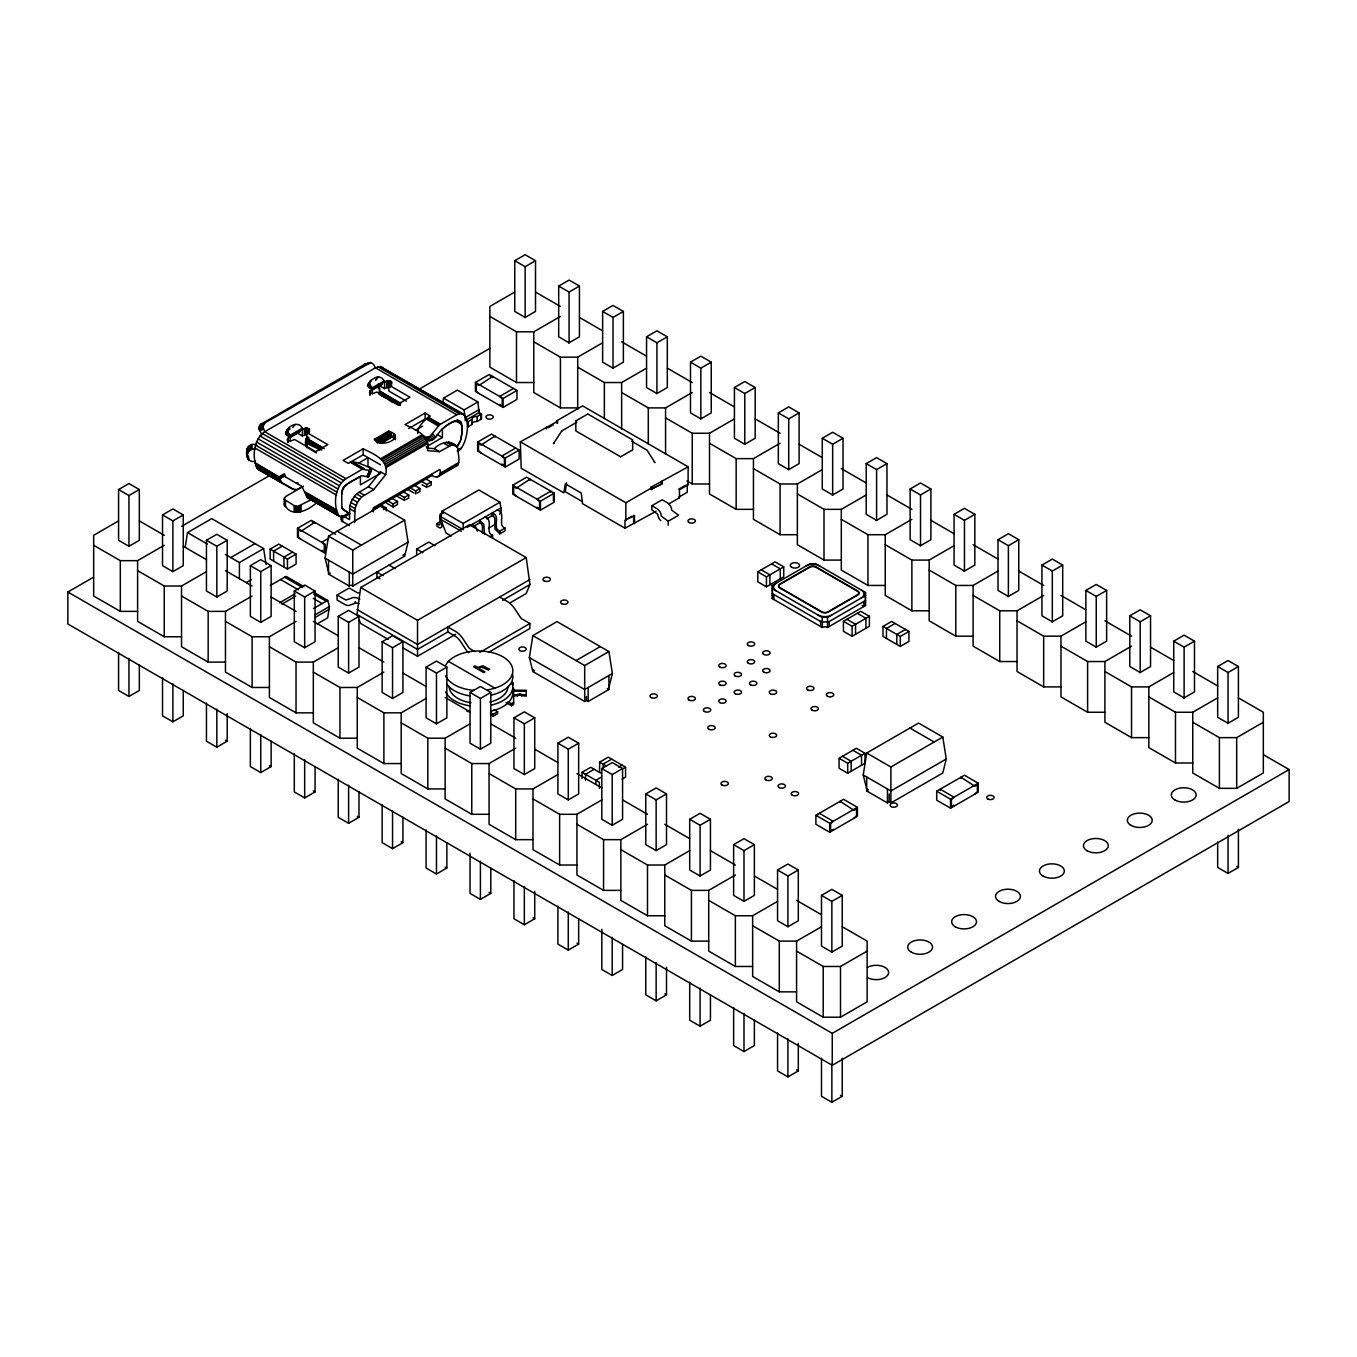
<?xml version="1.0" encoding="UTF-8"?>
<svg xmlns="http://www.w3.org/2000/svg" width="1357" height="1357" viewBox="0 0 1357 1357"><rect width="100%" height="100%" fill="white"/><g stroke="black" fill="none" stroke-linecap="round" stroke-linejoin="round"><path stroke-width="1.5" d="M319.743 450.1C316.537 446.487 300.575 444.248 307.615 436.937L305.732 440.177L307.242 441.703L307.123 446.809C304.205 444.655 305.393 439.414 307.581 437.09M261.85 435.037L258.848 428.201L260.765 424.283L364.541 364.371L370.631 362.556L373.548 364.27L375.448 367.815L456.732 414.75C473.372 407.168 468.097 446.623 457.852 451.135M362.353 469.234L350.242 462.245C354.923 459.26 386.067 474.187 362.353 469.234L346.035 478.665L264.751 431.73L262.919 426.793L264.836 422.892L370.631 362.556M316.249 452.967L305.987 446.504L305.868 444.078L306.818 447.742L306.343 442.229L307.869 437.09L305.868 441.551M303.391 486.213L296.776 489.555L292.501 489.182L258.017 469.268C251.316 458.564 253.437 439.329 264.751 431.73L375.448 367.815L380.197 366.543L463.466 414.089M306.343 439.397L307.242 437.853L305.732 440.177M282.069 483.143L279.389 478.139L280.356 476.019L282.918 475.442L301.933 486.417L307.157 497.34L339.318 516.203C332.601 505.483 334.721 486.264 346.035 478.665M341.811 494.185C342.1 484.195 353.397 480.734 360.402 476.46L360.402 484.856L380.469 473.271L380.469 471.761L385.642 474.763L373.667 489.673L361.742 496.933L357.468 502.243L355.008 508.587L354.686 522.598M344.305 516.61L349.495 519.595L349.818 505.584L352.294 499.24L356.552 493.931L368.476 486.671L380.469 471.761M385.965 398.229L379.197 394.039L379.689 385.252M460.82 439.532C465.349 416.921 458.412 415.513 441.517 429.524C437.548 433.731 433.748 443.383 426.251 440.058M373.277 511.86L373.277 507.874L439.872 469.42C442.314 475.968 435.682 479.801 431.221 474.424M454.612 466.248C462.228 465.96 457.428 453.849 458.14 449.048C453.628 438.735 440.652 441.839 434.308 448.675L426.505 447.98M185.315 546.583L187.52 532.606L211.743 518.628L263.614 548.584L266.142 564.563M255.235 461.176C243.039 464.654 243.921 439.855 256.744 445.045M247.805 458.615C245.685 453.374 249.62 448.014 255.235 449.201M328.547 572.111L325.069 558.117L328.547 536.151L380.418 506.195L404.623 520.172L408.101 542.138L404.623 556.133L352.752 586.071L351.022 585.088L349.292 586.088L328.53 574.096L328.53 560.119M608.92 675.532L608.92 689.509L588.158 701.484L586.428 700.483L584.697 701.484L532.826 671.528L529.366 657.551L532.826 635.585L557.032 621.608L608.903 651.564L612.38 673.53L608.903 687.507M866.699 790.961L868.429 789.961L866.699 788.96L863.239 774.983L866.699 753.016L918.587 723.06L942.793 737.038L946.253 759.004L942.793 772.981L890.904 802.937L889.191 801.936L887.444 802.937L866.699 790.961L866.699 776.984M448.353 631.65L417.515 649.443L356.993 614.5L360.691 587.53L469.403 524.769L526.228 557.574L529.942 584.528L526.228 593.518L509.927 602.932M442.687 402.842L443.586 398.11L457.411 390.121L477.885 401.943L479.072 412.613L465.672 420.348L465.672 417.362M313.416 592.127L327.699 600.371L329.378 606.562L327.699 617.842L317.25 623.864M305.257 491.98L336.536 510.045L305.63 493.592L336.858 512.692L306.275 495.916L337.808 514.795L307.157 497.34L308.361 498.324L342.337 517.95L349.699 513.726L341.862 508.264L341.71 492.133L342.982 487.875L346.035 484.653L361.607 475.696L368.51 476.867L371.547 469.963M302.798 486.654L285.513 496.628L284.241 499.359L294.147 505.618L297.607 506.449L311.448 499.63M284.241 503.888C290.669 518.798 308.26 510.656 316.639 502.633M341.319 518.866L341.811 521.02L349.495 525.6M451.219 536.083L446.165 533.165L440.737 519.392L442.026 511.216L478.817 489.979L499.953 502.192L501.259 510.419L499.698 514.286M305.987 440.33L306.343 442.229L308.853 438.345L305.698 440.821M460.905 439.532L456.97 447.318M368.086 473.847L370.325 468.877M367.085 476.765L370.054 470.15M368.001 476.918L371.156 469.488M368.51 476.867L371.496 470.234M460.481 440.991L456.953 447.182M378.535 376.754L375.753 379.926L378.535 376.754L381.962 378.094L384.353 380.842L381.232 384.879L370.851 390.867M290.262 440.957L290.262 436.971C277.049 433.07 298.014 417.125 302.204 428.286L299.083 432.306L290.432 437.31M287.294 435.258L288.6 433.409L287.48 430.186L289.058 427.692L285.513 433.188L287.565 431.272L285.835 433.952L287.938 432.374L286.48 434.681L288.6 433.409L290.093 435.275L289.295 436.411M371.445 388.984L372.242 387.848L370.749 385.982L368.629 387.254L370.088 384.947L367.984 386.524L369.715 383.844L367.662 385.761L370.41 380.893L367.662 385.761L369.443 387.831L370.749 385.982C367.001 381.385 373.803 378.06 377.399 376.873M299.897 431.543L288.108 438.209L287.311 439.922L290.262 441.229L294.588 439.464L316.13 452M382.063 384.116L370.257 390.782L369.46 392.495L372.412 393.801L376.737 392.037L397.838 404.216L409.95 397.228L388.848 385.049C396.295 382.691 387.135 378.298 384.523 382.538L383.556 381.979M455.681 445.537L451.423 445.164L439.481 451.677L427.506 450.592C431.424 435.936 415.31 429.643 405.014 424.639L425.08 413.054L430.271 416.056C424.639 419.754 417.04 426.912 417.685 433.545M427.743 440.635L424.758 437.446L429.898 436.513L439.719 424.656L456.732 414.75M292.773 427.574L295.249 424.3M561.781 430.898L553.469 443.603L554.148 442.993M308.684 437.548L307.004 438.752L307.581 440.55L321.999 448.862M561.527 431.085L576.81 422.18M255.557 465.773L279.457 478.953L284.682 475.391L279.389 478.139L255.557 465.773L279.983 480.734L256.507 467.86L280.865 482.159L258.017 469.268M776.374 583.103L775.627 583.595A9.787 5.649 0 0 0 775.627 590.482L776.374 590.957M861.339 597.945L862.085 597.47A9.787 5.649 0 0 0 862.085 590.583L861.339 590.091M279.457 477.647L284.783 474.187L279.593 477.172L255.235 463.11L279.389 478.139L284.631 474.899L279.457 477.647L255.235 463.11M118.585 489.555L128.949 483.567L139.33 489.555L139.33 540.29L128.949 546.277L118.585 540.29L118.585 489.555L128.949 495.542L139.33 489.555M514.761 260.714L525.142 266.701L525.142 317.419L514.761 311.431L514.761 260.714L525.142 254.709L535.506 260.714L535.506 311.431L524.769 317.64M525.142 266.701L535.506 260.714M118.534 520.935L93.667 535.303L93.667 596.011L120.315 611.379L137.6 611.379M514.71 292.094L489.86 306.445L489.86 367.153L516.491 382.538L533.793 382.538M286.751 430.949L290.211 428.948M290.093 435.275L302.204 428.286M372.242 387.848L384.353 380.842M291.568 435.512L295.012 433.528M373.718 388.085L381.232 384.879M301.39 429.423L302.374 429.982C304.969 425.725 314.129 430.118 306.699 432.476L327.8 444.655L315.689 451.644M162.518 514.931L172.882 508.926L183.263 514.931L183.263 565.648L172.882 571.636L162.518 565.648L162.518 514.931L172.882 520.918L183.263 514.931M558.694 286.073L569.075 292.06L569.075 342.795L558.694 336.79L558.694 286.073L569.075 280.085L579.439 286.073L579.439 336.79L568.702 342.999M297.149 432.951L302.374 435.97L307.479 434.257M378.908 385.083L377.568 384.523L384.523 388.543L390.375 387.016M569.075 292.06L579.439 286.073M1263.486 754.746L1289.15 769.555L1289.15 801.512L832.265 1065.296L67.85 623.966L67.85 592.008L93.531 577.183M181.617 526.329L269.687 475.493M418.312 389.68L489.877 348.359M280.356 476.019L283.817 474.034M489.86 316.435L516.491 331.803L533.793 331.803L560.424 316.435M93.667 545.277L120.315 560.662L137.6 560.662L164.248 545.277M279.457 478.953L284.851 475.832L285.733 476.799M374.413 439.312L388.594 431.119C407.694 437.158 380.181 449.421 374.413 439.312L376.856 441.89L391.037 433.714L392.054 437.124L394.751 438.854L394.751 434.851M375.295 439.973L389.493 431.78L391.037 433.714M475.425 382.47L489.266 374.481L516.932 390.46L516.932 399.433L503.108 407.422L475.425 391.461L475.425 382.47L503.108 398.449L516.932 390.46M376.143 440.855L390.324 432.662M363.167 448.794L343.1 460.379L348.291 463.382L363.167 454.799L363.167 448.794C373.463 453.815 389.561 460.108 385.642 474.763M623.372 311.431L613.008 317.419L613.008 368.154L602.627 362.166L602.627 311.431L613.008 305.444L623.372 311.431L623.372 362.166L612.635 368.358M206.451 540.29L216.815 534.302L227.196 540.29L227.196 591.007L216.815 597.012L206.451 591.007L206.451 540.29L216.815 546.277L227.196 540.29M377.399 443.044L391.579 434.851M379.519 443.179L391.936 436.021M381.419 443.264L392.054 437.124M408.661 428.524L425.08 419.042L425.08 413.054M358.893 462.958L368.001 457.682L368.001 466.079L380.469 473.271M415.344 430.373L422.638 426.149M443.586 398.11L464.043 409.933L477.885 401.943M380.469 458.785L422.315 434.63M381.809 459.769L423.655 435.597M383.047 461.092L424.911 436.92M384.133 462.669L425.979 438.498M513.472 388.458L499.647 396.448L502.243 398.941L502.243 405.93L499.647 404.437L499.647 405.438M465.247 420.602L465.247 417.6L479.072 409.61M384.947 464.382L426.81 440.211M385.473 466.13L427.336 441.958M385.642 467.775L427.506 443.603M137.6 570.635L164.248 586.02L181.533 586.02L206.4 571.67M230.775 557.574L254.98 543.597M533.793 341.794L560.424 357.162L577.709 357.162L602.576 342.812M481.481 414.004L477.155 416.497A4.58 2.646 0 0 0 471.982 419.5L467.656 421.993L467.656 426.98L471.982 424.487A4.58 2.646 0 0 1 477.155 421.501L481.481 418.991L481.481 414.004L479.072 412.613M426.352 446.775L442.382 437.514L442.382 429.134C455.511 416.752 465.672 418.974 460.973 438.158M297.505 528.314L325.171 544.276L325.171 553.266L297.505 537.287L297.505 528.314L311.347 520.325L335.552 534.302M225.364 554.453L239.409 562.561L263.614 548.584M270.145 549.093L278.796 544.106L296.08 554.097L296.08 564.071L287.447 569.075L270.145 559.084L270.145 549.093L287.447 559.084L296.08 554.097M282.256 546.108L273.605 551.095L273.605 561.086M250.367 565.648L260.748 559.661L271.129 565.648L271.129 616.383L260.748 622.371L250.367 616.383L250.367 565.648L260.748 571.636L271.129 565.648M667.305 336.79L656.924 342.795L656.924 393.513L646.56 387.525L646.56 336.79L656.924 330.803L667.305 336.79L667.305 387.525L656.567 393.734M341.302 517.339L348.63 513.116M457.818 450.083L461.482 447.963M341.71 517.577L349.122 513.387M457.207 450.999L460.871 448.879M341.981 517.746L349.563 513.641M477.63 442.077L491.455 434.087L519.137 450.066L519.137 459.039L505.296 467.029L477.63 451.05L477.63 442.077L505.296 458.055L519.137 450.066M292.62 552.095L283.986 557.082L283.986 567.073M246.329 582.543L251.52 579.541M372.005 510.198L432.34 475.357M439.872 473.423L458.462 462.686M328.631 538.288L321.728 542.291L324.306 544.785L324.306 551.773L321.728 550.28L321.728 551.281M439.414 475.035L458.293 464.128M437.276 477.104L457.767 465.281M383.369 509.638L386.253 507.976L386.253 510.961M387.983 500.97L393.174 503.973L397.499 501.479L397.499 504.465L393.174 506.975L386.745 503.26M399.229 494.491L404.42 497.476L408.745 494.983L408.745 497.985L405.862 499.647M410.476 487.994L415.666 490.997L419.975 488.503L419.975 491.488L417.091 493.151M421.705 481.498L426.895 484.5L431.221 482.006L431.221 485.009L428.337 486.671M181.533 596.011L208.164 611.379L225.466 611.379L252.097 596.011M270.264 585.512L286.106 576.352L303.951 586.665M577.709 367.153L604.357 382.538L621.642 382.538L646.509 368.188M656.076 511.267L624.983 528.212L582.475 503.651L581.271 493.1L565.309 483.77L563.85 492.862L521.207 468.301L520.342 441.839L557.523 421.365L557.523 423.367M556.658 422.858L556.658 420.874L582.611 405.896L688.118 466.808L688.118 484.771L679.467 489.775L679.467 497.765L668.679 503.99M548.024 427.862L553.198 424.86M515.677 448.064L501.836 456.054L504.431 458.547L504.431 465.536L501.836 464.043L501.836 465.044M575.911 420.857L587.683 414.072M328.547 536.151L352.752 550.128L404.623 520.172M690.492 362.166L700.857 368.154L700.857 418.889L690.492 412.884L690.492 362.166L700.857 356.162L711.238 362.166L711.238 412.884L700.5 419.092M294.299 591.007L304.68 585.02L315.061 591.007L315.061 641.742L304.68 647.73L294.299 641.742L294.299 591.007L304.68 597.012L315.061 591.007M328.53 574.096L330.26 573.095M279.559 602.796L295.063 593.857M281.9 604.153L295.673 596.198M118.585 652.378L118.585 690.476L128.949 696.463L139.33 690.476L139.33 665.083M700.857 368.154L711.238 362.166M441.856 522.513L441.856 525.973A4.325 2.493 60 0 1 441.67 527.076L440.024 527.992L436.937 526.312L436.937 523.581L439.549 522.072M408.101 542.138L352.752 574.096L325.069 558.117M512.776 485.195L526.601 477.206L554.284 493.185L554.284 502.158L540.442 510.147L512.776 494.169L512.776 485.195L540.442 501.157L554.284 493.185M404.64 554.131L402.91 555.132L404.623 556.133M313.586 608.53L327.699 600.371M359.011 603.746A11.772 6.802 60 0 0 354.686 603.356L349.444 605.273A10.11 5.835 60 0 1 344.915 604.527L337.096 600.015L337.096 595.028L349.207 588.039L357.196 592.636A4.003 2.307 60 0 0 358.689 592.89L358.859 592.822M416.65 554.08L416.65 549.093L428.761 542.105L434.969 545.684M442.026 511.216L463.178 523.429L499.953 502.192M621.642 392.512L648.29 407.897L665.575 407.897L692.223 392.512M225.466 621.37L252.097 636.755L269.398 636.755L296.03 621.37M314.705 615.026L329.378 606.562M467.147 527.364L501.259 507.688M314.705 617.639L329.378 609.174M474.272 525.99L479.615 522.903L481.023 523.717A1.798 1.035 60 0 1 481.565 524.175L482.244 525.329A2.443 1.408 60 0 1 482.43 526.346L482.43 533.267M486.688 518.832L493.965 514.625M488.537 528.178L495.814 523.972M338.232 616.383L348.613 610.379L358.994 616.383L358.994 667.101L348.613 673.089L338.232 667.101L338.232 616.383L348.613 622.371L358.994 616.383M755.17 387.525L744.789 393.513L744.789 444.248L734.425 438.26L734.425 387.525L744.789 381.538L755.17 387.525L755.17 438.26L744.433 444.451M632.599 449.93L620.624 456.749M489.962 536.778L492.591 535.269L492.591 538M499.8 531.113L505.058 528.077L505.058 530.808L499.8 533.844L495.068 529.145A4.325 2.493 60 0 1 494.881 527.805L494.881 519.154A2.443 1.408 60 0 0 494.694 518.137L494.016 516.983A1.798 1.035 60 0 0 493.473 516.525L492.082 515.711L492.082 512.98C501.462 515.524 491.675 528.585 499.8 531.113L499.8 533.844M162.518 677.754L162.518 715.834L172.882 721.822L183.263 715.834L183.263 690.442M269.398 646.729L296.03 662.114L313.331 662.114L338.198 647.764M665.575 417.888L692.223 433.256L709.507 433.256L734.374 418.906M360.691 587.53L417.515 620.336L526.228 557.574M382.165 641.742L392.546 635.755L402.927 641.742L402.927 692.477L392.546 698.465L382.165 692.477L382.165 641.742L392.546 647.73L402.927 641.742M799.103 412.884L788.722 418.872L788.722 469.607L778.341 463.619L778.341 412.884L788.722 406.896L799.103 412.884L799.103 463.619L788.366 469.81M662.165 481.786L662.165 483.77L650.919 489.266L650.919 487.265L688.118 466.808M520.342 441.839L625.848 502.752L651.784 487.774L651.784 489.775M650.919 489.266L662.165 483.77M206.451 703.113L206.451 741.193L216.815 747.198L227.196 741.193L227.196 713.697M628.444 518.221L631.904 516.237M678.602 489.266L685.522 485.28M624.983 528.212L624.983 520.223L634.499 515.728L634.499 523.717M651.784 505.754L662.165 499.749L667.44 502.802A5.988 3.46 60 0 1 671.681 510.147L678.602 515.236L668.221 521.224L661.3 516.135A5.988 3.46 60 0 0 657.059 508.79L651.784 505.754L651.784 509.74L657.84 514.337A5.988 3.46 60 0 0 659.587 519.307M529.942 579.541L417.515 644.456L356.993 609.497M502.752 600.235L529.942 584.528M313.331 672.105L339.962 687.473L357.264 687.473L383.895 672.105M709.507 443.247L736.156 458.632L753.44 458.632L780.071 443.247M402.859 647.815L417.515 656.279L455.579 634.313M843.036 438.26L832.655 444.248L832.655 494.966L822.274 488.978L822.274 438.26L832.655 432.255L843.036 438.26L843.036 488.978L832.299 495.186M426.098 667.101L436.479 661.113L446.86 667.101L446.86 717.836L436.479 723.824L426.098 717.836L426.098 667.101L436.479 673.089L446.86 667.101M250.367 728.472L250.367 766.569L260.748 772.557L271.129 766.569L271.129 741.176M479.886 652.378L529.909 623.508L529.909 628.495L488.452 652.429M357.264 697.464L383.895 712.832L401.197 712.832L426.047 698.482M753.44 468.606L780.071 483.991L797.373 483.991L822.24 469.641M470.031 692.46L480.412 686.472L490.793 692.46L490.793 743.195L480.412 749.183L470.031 743.195L470.031 692.46L480.412 698.465L490.793 692.46M866.207 463.619L876.588 469.607L876.588 520.342L866.207 514.337L866.207 463.619L876.588 457.631L886.969 463.619L886.969 514.337L876.232 520.545M294.299 753.83L294.299 791.928L304.68 797.916L315.061 791.928L315.061 766.535M876.588 469.607L886.969 463.619M510.317 684.42L513.2 682.758L513.2 684.759M532.826 671.528L534.556 670.528L532.809 669.527M576.063 660.554L600.269 646.577M513.641 695.242L519.697 693.987L526.177 695.242M401.197 722.823L427.828 738.208L445.13 738.208L469.98 723.858M513.641 696.243L519.697 694.988L526.177 696.243L526.177 690.238L513.641 690.238M797.373 493.965L824.004 509.35L841.306 509.35L866.173 495M490.437 712.544L493.32 714.206L497.629 711.713L497.629 713.714L493.32 716.208L490.437 714.545M507.891 701.654L511.47 703.723L513.641 702.485M506.11 702.621L511.47 705.725L513.641 704.47L513.641 687.999M532.826 635.585L584.697 665.541L608.903 651.564M757.783 571.84L775.084 561.866L783.735 566.853L783.735 576.844L766.434 586.818L757.783 581.831L757.783 571.84L766.434 576.844L783.735 566.853M910.14 488.978L920.521 494.966L920.521 545.701L910.14 539.713L910.14 488.978L920.521 482.99L930.902 488.978L930.902 539.713L920.165 545.904M513.964 717.836L524.345 711.848L534.726 717.836L534.726 768.554L524.345 774.559L513.964 768.554L513.964 717.836L524.345 723.824L534.726 717.836M338.232 779.206L338.232 817.287L348.613 823.292L358.994 817.287L358.994 791.894M920.521 494.966L930.902 488.978M612.38 673.53L584.697 689.509L529.366 657.551M772.15 585.529L810.214 563.562A3.664 2.103 0 0 0 815.404 563.562L865.562 592.517L865.562 605.51L827.499 627.477A3.664 2.103 0 0 0 822.308 627.477L772.15 598.522L772.15 585.529A3.664 2.103 0 0 1 772.15 588.531L822.308 617.486A3.664 2.103 0 0 1 827.499 617.486L865.562 595.519A3.664 2.103 0 0 1 865.562 592.517M841.306 519.341L867.937 534.709L885.239 534.709L911.87 519.341M445.13 748.182L471.761 763.567L489.063 763.567L515.694 748.182M557.897 743.195L568.278 737.207L578.659 743.195L578.659 793.93L568.278 799.918L557.897 793.93L557.897 743.195L568.278 749.183L578.659 743.195M974.835 514.337L964.454 520.342L964.454 571.06L954.073 565.072L954.073 514.337L964.454 508.349L974.835 514.337L974.835 565.072L964.098 571.28M382.165 804.565L382.165 842.663L392.546 848.651L402.927 842.663L402.927 817.27M822.308 620.488L820.578 621.489L820.578 626.476M489.063 773.558L515.694 788.926L532.996 788.926L557.846 774.576M885.239 544.7L911.87 560.085L929.172 560.085L954.022 545.718M582.051 778.29L582.051 772.303L590.702 767.299L601.083 773.303M599.624 772.133L599.624 762.159L608.275 757.155L625.577 767.146L625.577 777.137L622.117 779.122M843.443 621.302L860.745 611.312L869.396 616.315L869.396 626.289L852.094 636.28L843.443 631.293L843.443 621.302L852.094 626.289L869.396 616.315M594.162 769.3L585.512 774.287L585.512 780.292M611.736 759.157L603.085 764.144L603.085 768.147M601.83 768.554L612.211 762.566L622.575 768.554L622.575 819.289L612.211 825.277L601.83 819.289L601.83 768.554L612.211 774.559L622.575 768.554M998.006 539.713L1008.387 545.701L1008.387 596.418L998.006 590.431L998.006 539.713L1008.387 533.708L1018.768 539.713L1018.768 590.431L1008.014 596.639M601.083 777.29L595.893 780.292L595.893 784.278M618.656 767.146L622.117 765.144M426.098 829.924L426.098 868.022L436.479 874.01L446.86 868.022L446.86 842.629M1008.387 545.701L1018.768 539.713M622.117 769.148L625.577 767.146M882.983 626.459L891.634 621.455L908.936 631.446L908.936 641.437L900.285 646.424L882.983 636.45L882.983 626.459L900.285 636.45L908.936 631.446M895.094 623.457L886.443 628.461L886.443 638.435M532.996 798.917L559.627 814.302L576.929 814.302L601.779 799.935M929.172 570.059L955.803 585.444L973.105 585.444L997.955 571.093M905.475 629.444L896.824 634.448L896.824 644.422M1062.701 565.072L1052.32 571.06L1052.32 621.794L1041.939 615.807L1041.939 565.072L1052.32 559.084L1062.701 565.072L1062.701 615.807L1051.946 621.998M645.762 793.93L656.143 787.925L666.508 793.93L666.508 844.648L656.143 850.635L645.762 844.648L645.762 793.93L656.143 799.918L666.508 793.93M470.031 853.18L470.031 893.381L480.412 899.369L490.793 893.381L490.793 867.988M973.105 595.435L999.736 610.803L1017.038 610.803L1043.669 595.435M576.929 824.276L603.56 839.661L620.844 839.661L647.493 824.276M689.695 819.289L700.076 813.301L710.44 819.289L710.44 870.024L700.076 876.011L689.695 870.024L689.695 819.289L700.076 825.277L710.44 819.289M1106.633 590.431L1096.252 596.418L1096.252 647.153L1085.871 641.166L1085.871 590.431L1096.252 584.443L1106.633 590.431L1106.633 641.166L1095.879 647.357M513.964 880.659L513.964 918.74L524.345 924.745L534.726 918.74L534.726 891.244M839.05 758.275L856.352 748.284L865.003 753.271L865.003 763.262L847.701 773.253L839.05 768.249L839.05 758.275L847.701 763.262L865.003 753.271M620.844 849.652L647.493 865.02L664.777 865.02L689.644 850.669M1017.038 620.794L1043.669 636.162L1060.97 636.162L1085.821 621.811M1150.549 615.807L1140.185 621.794L1140.185 672.512L1129.804 666.524L1129.804 615.807L1140.185 609.802L1150.549 615.807L1150.549 666.524L1139.812 672.733M733.628 844.648L743.992 838.66L754.373 844.648L754.373 895.383L743.992 901.37L733.628 895.383L733.628 844.648L743.992 850.635L754.373 844.648M557.897 906.018L557.897 944.116L568.278 950.104L578.659 944.116L578.659 918.723M866.699 753.016L890.904 766.993L942.793 737.038M815.896 815.303L843.579 799.324L857.403 807.313L857.403 816.286L829.738 832.265L815.896 824.276L815.896 815.303L829.738 823.292L857.403 807.313M816.761 815.794L819.357 813.301L833.198 821.29L830.603 823.784L830.603 830.772L833.198 829.28L833.198 830.28M1060.97 646.153L1087.602 661.538L1104.903 661.538L1131.534 646.153M664.777 875.011L691.425 890.379L708.71 890.379L735.358 875.011M946.253 759.004L890.904 790.961L863.239 774.983M777.561 870.007L787.925 864.019L798.306 870.007L798.306 920.741L787.925 926.729L777.561 920.741L777.561 870.007L787.925 876.011L798.306 870.007M1194.482 641.166L1184.118 647.153L1184.118 697.888L1173.737 691.883L1173.737 641.166L1184.118 635.178L1194.482 641.166L1194.482 691.883L1183.745 698.092M601.83 929.274L601.83 969.475L612.211 975.462L622.575 969.475L622.575 944.082M936.703 791.199L964.386 775.22L978.227 783.21L978.227 792.2L950.545 808.178L936.703 800.189L936.703 791.199L950.545 799.188L978.227 783.21M708.71 900.369L735.358 915.754L752.643 915.754L777.51 901.404M1104.903 671.511L1131.534 686.896L1148.836 686.896L1173.686 672.546M821.494 895.383L831.858 889.395L842.239 895.383L842.239 946.1L831.858 952.105L821.494 946.1L821.494 895.383L831.858 901.37L842.239 895.383M1217.67 666.524L1228.051 672.512L1228.051 723.247L1217.67 717.259L1217.67 666.524L1228.051 660.537L1238.415 666.524L1238.415 717.259L1227.678 723.451M645.762 956.753L645.762 994.834L656.143 1000.838L666.508 994.834L666.508 967.32M1228.051 672.512L1238.415 666.524M752.643 925.728L779.291 941.113L796.576 941.113L821.443 926.763M1148.836 696.887L1175.467 712.255L1192.752 712.255L1217.619 697.905M689.695 982.112L689.695 1020.21L700.076 1026.197L710.44 1020.21L710.44 994.817M1192.752 722.246L1219.4 737.631L1236.685 737.631L1263.333 722.246M796.576 951.104L823.207 966.472L840.509 966.472L867.14 951.104M733.628 1007.471L733.628 1045.569L743.992 1051.556L754.373 1045.569L754.373 1020.176M796.576 941.113L796.576 1001.822L823.207 1017.207L840.509 1017.207L867.14 1001.822L867.14 941.113L842.29 926.763M1192.752 712.255L1192.752 772.981L1219.4 788.349L1236.685 788.349L1263.333 772.981L1263.333 712.255L1238.466 697.905M67.85 592.008L832.265 1033.339L1289.15 769.555M777.561 1032.847L777.561 1070.927L787.925 1076.915L798.306 1070.927L798.306 1043.414M1217.67 842.052L1217.67 867.445L1228.051 873.433L1238.415 867.445L1238.415 829.348M821.494 1058.206L821.494 1096.286L831.858 1102.291L842.239 1096.286L842.239 1058.206M805.99 566.005L806.838 565.564A9.787 5.649 0 0 1 818.763 565.564L819.611 566.005M831.722 615.06L830.874 615.484A9.787 5.649 0 0 1 818.95 615.484L818.101 615.06M566.531 482.668L565.309 491.76L582.611 501.751M364.541 364.371L369.579 362.607M370.325 363.303L366.56 363.947M260.765 424.283L264.836 422.892M259.95 424.945L264.004 423.554M259.34 425.861L263.394 424.47M258.966 426.963L263.021 425.572M258.848 428.201L262.919 426.793M259.034 429.44L263.088 428.049M259.475 430.644L263.529 429.253M299.083 432.306L296.742 432.527M298.116 482.99L296.182 482.821M533.793 331.803L533.793 392.512L560.424 407.897L577.709 407.897M686.896 480.921L692.223 483.991L709.507 483.991M709.507 433.256L709.507 493.982L736.156 509.35L753.44 509.35M753.44 458.632L753.44 519.341L780.071 534.709L797.373 534.709M797.373 483.991L797.373 544.7L824.004 560.085L841.306 560.085M841.306 509.35L841.306 570.059L867.937 585.444L885.239 585.444M885.239 534.709L885.239 595.435L911.87 610.803L929.172 610.803M929.172 560.085L929.172 620.794L955.803 636.179L973.105 636.179M137.6 560.662L137.6 621.37L164.248 636.755L181.533 636.755M973.105 585.444L973.105 646.153L999.736 661.538L1017.038 661.538M181.533 586.02L181.533 646.729L208.164 662.114L225.466 662.114M1017.038 610.803L1017.038 671.528L1043.669 686.896L1060.97 686.896M225.466 611.379L225.466 672.105L252.097 687.473L269.398 687.473M513.641 691.239L526.177 691.239M1060.97 636.162L1060.97 696.887L1087.602 712.255L1104.903 712.255M269.398 636.755L269.398 697.464L296.03 712.849L313.331 712.849M1104.903 661.538L1104.903 722.246L1131.534 737.631L1148.836 737.631M313.331 662.114L313.331 722.823L339.962 738.208L357.264 738.208M1148.836 686.896L1148.836 747.605L1175.467 762.99L1192.752 762.99M357.264 687.473L357.264 748.182L383.895 763.567L401.197 763.567M401.197 712.832L401.197 773.558L427.828 788.926L445.13 788.926M445.13 738.208L445.13 798.917L471.761 814.302L489.063 814.302M489.063 763.567L489.063 824.276L515.694 839.661L532.996 839.661M532.996 788.926L532.996 849.652L559.627 865.02L576.929 865.02M576.929 814.302L576.929 875.011L603.56 890.379L620.844 890.379M620.844 839.661L620.844 900.369L647.493 915.754L664.777 915.754M664.777 865.02L664.777 925.728L691.425 941.113L708.71 941.113M708.71 890.379L708.71 951.104L735.358 966.472L752.643 966.472M752.643 915.754L752.643 976.463L779.291 991.848L796.576 991.848M318.793 504.363L320.761 504.957M335.569 514.049L337.537 514.642L322.44 505.924M443.196 513.54C435.292 510.775 444.502 530.197 436.937 523.581M400.027 405.268L379.621 392.597L400.468 403.911M359.893 599.2L359.232 598.844A17.878 10.33 60 0 0 352.515 597.725L346.764 599.811A4.003 2.307 60 0 1 345.085 599.624L337.096 595.028M399.959 405.489L379.197 394.039L398.042 405.048M305.512 492.998L336.536 510.045M379.621 392.597L400.298 404.42M602.627 311.431L613.008 317.419M646.56 336.79L656.924 342.795M734.425 387.525L744.789 393.513M778.341 412.884L788.722 418.872M822.274 438.26L832.655 444.248M954.073 514.337L964.454 520.342M1041.939 565.072L1052.32 571.06M1085.871 590.431L1096.252 596.418M1129.804 615.807L1140.185 621.794M1173.737 641.166L1184.118 647.153M535.557 292.094L560.424 306.445M579.49 317.453L602.576 330.786M621.642 341.794L646.509 356.145M667.356 368.188L692.223 382.538M709.507 392.512L734.374 406.879M755.221 418.906L780.071 433.256M799.154 444.265L822.24 457.597M841.306 468.606L866.173 482.956M887.02 495L911.87 509.35M930.953 520.359L954.022 533.691M973.105 544.7L997.955 559.05M1018.802 571.093L1043.669 585.444M1060.97 595.435L1085.821 609.785M1104.903 620.794L1131.534 636.162M1150.6 647.187L1173.686 660.503M1192.752 671.511L1217.619 685.879M587.92 414.072L632.549 439.821M631.65 441.195L647.035 450.202L654.99 462.601L654.295 462.025M688.118 484.771L687.253 484.279L687.253 492.269L678.602 497.256L679.467 497.765M490.131 375.974L492.727 377.467L492.727 376.466L478.885 385.456L476.29 383.963L476.29 390.952L478.885 393.445M620.488 456.715L575.86 430.949L575.792 421.06M556.658 420.874L557.523 421.365M862.102 605.51L863.832 606.511L863.832 601.507M650.919 487.265L651.784 487.774M771.624 563.85L780.275 568.854L780.275 578.828M857.285 613.313L865.936 618.3L865.936 628.291M761.243 569.855L769.894 574.842L769.894 584.833M846.904 619.301L855.555 624.305L855.555 634.279M380.197 366.543L464.976 415.479M377.908 366.763L459.192 413.698M634.499 515.728L633.634 515.236L633.634 523.225M465.672 420.348L468.08 421.739L468.08 426.743M1236.685 866.445L1238.415 867.445M457.292 419.941L460.905 422.027M457.445 421.145L461.058 423.231M457.309 421.705L460.769 423.689M406.438 401.18L388.848 391.037L388.848 380.774M428.32 417.176L440.431 424.164M379.689 389.238L377.755 387.152M427.625 417.668L439.719 424.656M400.654 403.266L379.773 391.206L400.485 403.724M426.946 418.295L439.057 425.284M426.335 419.042L438.447 426.03M369.443 387.831L372.412 389.544L372.412 393.53M437.039 434.444L442.382 437.514M448.522 441.941L457.19 446.945M446.232 442.161L451.423 445.164M443.756 443.213L448.946 446.199M434.308 448.675L439.481 451.677M909.953 728.047L934.159 742.025M497.324 509.961C506.704 512.505 496.916 525.566 505.058 528.077M426.03 479.004L431.221 482.006M484.856 517.153C494.253 519.697 484.466 532.758 492.591 535.269M422.078 484.703L426.895 487.502L426.895 484.5M363.167 454.799L380.469 464.773M414.801 485.501L419.975 488.503M472.406 524.345L475.561 526.77L477.291 531.13M407.609 489.351L414.055 493.066M852.891 750.285L861.542 755.272L861.542 765.263M352.226 461.821L364.338 468.827M351.616 461.787L363.727 468.776M403.555 491.997L408.745 494.983M350.937 461.923L363.048 468.928M324.272 448.624L306.699 438.464L306.699 428.218M306.411 438.396L322.559 447.725M440.737 516.661L463.229 529.637L463.178 523.429M307.242 441.703L321.66 450.032M440.737 519.392L461.499 531.367M396.38 495.831L404.42 500.479L404.42 497.476M842.51 756.273L851.161 761.26L851.161 771.251M392.309 498.477L397.499 501.479M368.476 486.671L373.667 489.673M262.291 433.528L343.575 480.463M359.011 492.133L364.202 495.135M381.063 504.974L386.253 507.976M260.001 435.936L341.286 482.871M356.552 493.931L361.742 496.933M258.017 438.82L339.318 485.755M354.262 496.357L359.452 499.359M256.507 441.975L337.808 488.91M352.294 499.24L357.468 502.243M255.557 445.181L336.858 492.099M350.768 502.395L355.958 505.381M255.235 448.2L336.536 495.135M349.818 505.584L355.008 508.587M349.495 508.621L354.686 511.606M416.65 549.093L422.875 552.672M499.647 597.046L507.772 601.762A17.878 10.33 60 0 1 514.49 608.394L520.426 617.401A4.003 2.307 60 0 0 521.919 618.877L529.909 623.508M349.495 513.472L343.067 509.757L341.811 506.958M270.433 475.9L294.469 489.792M337.181 531.164L361.386 545.141M607.19 688.508L608.92 689.509M388.984 565.072L395.192 568.651M312.212 521.817L314.807 523.31L314.807 522.309L300.966 531.299L298.37 529.807L298.37 536.795L300.966 539.289M383.081 575.639L376.873 572.06L376.873 577.047L380.011 578.845M474.984 651.631L470.099 648.799A4.003 2.307 60 0 1 468.606 647.323L462.669 638.316A17.878 10.33 60 0 0 455.952 631.667L447.827 626.951L447.827 631.955L455.24 636.229A11.772 6.802 60 0 1 460.498 641.437L465.739 649.409A10.11 5.835 60 0 0 468.64 652.734M448.302 661.266L495.084 688.27M284.614 577.217L302.458 587.53M313.704 594.027L326.206 601.236M388.187 639.351L360.691 623.474L359.215 619.878M599.624 762.159L606.545 766.145M280.594 579.541L298.438 589.837M313.263 598.403L322.186 603.56M187.52 532.606L207.35 544.055M494.05 709.643L497.629 711.713M582.051 772.303L599.353 782.277L599.353 788.281M139.381 520.935L164.248 535.303M183.314 546.311L206.4 559.627M225.466 570.635L252.097 586.02M271.179 597.029L296.03 611.379M313.331 621.37L338.198 635.721M359.045 647.764L383.895 662.114M402.978 673.123L426.047 686.455M445.13 697.464L469.98 711.814M490.827 723.858L515.694 738.208M534.76 749.217L557.846 762.549M576.929 773.558L601.779 787.908M622.626 799.935L647.493 814.302M664.777 824.276L689.644 838.626M710.491 850.669L735.358 865.02M754.424 876.028L777.51 889.361M796.576 900.369L821.443 914.72M225.466 740.21L227.196 741.193M269.398 765.569L271.129 766.569M313.331 790.927L315.061 791.928M357.264 816.286L358.994 817.287M401.197 841.662L402.927 842.663M445.13 867.021L446.86 868.022M489.063 892.38L490.793 893.381M532.996 917.756L534.726 918.74M576.929 943.115L578.659 944.116M664.777 993.833L666.508 994.834M796.576 1069.927L798.306 1070.927M840.509 1095.303L842.239 1096.286M305.732 494.135L336.858 512.692M389.34 400.332L392.733 402.418M388.594 431.119L389.493 431.78M367.34 475.493L368.578 476.578M382.165 367.153L383.675 368.561M450.49 442.552L452 443.943M432.713 433.969L435.699 437.158M431.441 435.393L434.41 438.582M429.898 436.513L432.866 439.702M428.184 437.259L431.17 440.448M426.437 437.565L429.423 440.771M247.619 455.341L246.957 453.374M251.842 445.13L252.521 449.354M250.57 445.333L251.249 449.557M249.4 445.791L250.078 450.015M248.382 446.487L249.077 450.711M247.619 447.352L248.297 451.576M247.127 448.336L247.805 452.56M248.382 456.122L249.077 460.345M246.957 449.388L247.636 453.611M247.839 456.749L248.297 459.565M464.043 409.933L465.247 417.6M305.987 446.504L305.868 440.075M1236.685 737.631L1236.685 788.349M1228.051 835.335L1228.051 873.433M1219.4 737.631L1219.4 788.349M1175.467 712.255L1175.467 762.99M1131.534 686.896L1131.534 737.631M1087.602 661.538L1087.602 712.255M1043.669 636.162L1043.669 686.896M999.736 610.803L999.736 661.538M974.767 794.201L977.362 791.708L977.362 784.702L974.767 786.212L960.926 777.222L960.926 778.223M955.803 585.444L955.803 636.179M954.005 806.177L954.005 805.176L951.41 806.686L951.41 799.68L954.005 797.187L940.164 789.197L940.164 790.198M950.545 799.188L950.545 808.178M911.87 560.085L911.87 610.803M900.285 636.45L900.285 646.424M890.904 766.993L890.904 802.937M889.191 793.947L889.191 801.936M887.444 788.96L887.444 802.937M867.937 534.709L867.937 585.444M853.943 818.288L856.538 815.794L856.538 808.806L853.943 810.299L840.119 801.308L840.119 802.309M852.094 626.289L852.094 636.28M847.701 763.262L847.701 773.253M840.509 966.472L840.509 1017.207M832.265 1033.339L832.265 1065.296M831.858 901.37L831.858 952.105M831.858 1064.193L831.858 1102.291M829.738 823.292L829.738 832.265M829.229 621.489L829.229 626.476M827.499 617.486L827.499 627.477M824.004 509.35L824.004 560.085M823.207 966.472L823.207 1017.207M822.308 617.486L822.308 627.477M787.925 876.011L787.925 926.729M787.925 1038.834L787.925 1076.915M780.071 483.991L780.071 534.709M779.291 941.113L779.291 991.848M773.88 594.519L773.88 599.523M766.434 576.844L766.434 586.818M743.992 850.635L743.992 901.37M743.992 1013.458L743.992 1051.556M736.156 458.632L736.156 509.35M735.358 915.754L735.358 966.472M700.076 825.277L700.076 876.011M700.076 988.1L700.076 1026.197M692.223 433.256L692.223 483.991M691.425 890.379L691.425 941.113M668.221 521.224L668.221 525.227M665.575 407.897L665.575 454.391M661.3 481.277L661.3 483.279M656.143 799.918L656.143 850.635M656.143 962.741L656.143 1000.838M648.29 407.897L648.29 443.824M647.493 865.02L647.493 915.754M632.667 440.041L632.667 449.829M625.848 502.752L625.848 520.732M621.642 382.538L621.642 429.033M612.211 774.559L612.211 825.277M612.211 937.382L612.211 975.462M604.357 382.538L604.357 418.465M603.56 839.661L603.56 890.379M588.158 687.507L588.158 701.484M586.428 696.497L586.428 700.483M584.697 665.541L584.697 701.484M577.709 357.162L577.709 409.424M568.278 749.183L568.278 799.918M568.278 912.006L568.278 950.104M560.424 357.162L560.424 407.897M559.627 814.302L559.627 865.02M553.419 493.677L553.419 500.665M550.823 492.184L550.823 491.183L536.982 499.172L539.577 501.666L539.577 508.654L536.982 507.162L536.982 508.163M546.294 426.861L546.294 428.863M540.442 501.157L540.442 510.147M530.061 480.191L530.061 479.191L516.237 488.181L513.641 486.688L513.641 493.677L516.237 496.17M524.345 723.824L524.345 774.559M524.345 886.647L524.345 924.745M521.851 695.242L521.851 696.243M519.697 693.987L519.697 694.988M517.526 695.242L517.526 696.243M516.491 331.803L516.491 382.538M515.694 788.926L515.694 839.661M511.47 703.723L511.47 705.725M505.296 458.055L505.296 467.029M503.108 398.449L503.108 407.422M494.915 437.073L494.915 436.072L481.09 445.062L478.495 443.569L478.495 450.558L481.09 453.051M493.32 714.206L493.32 716.208M484.534 534.404L483.804 524.379L479.615 520.172L479.615 522.903M481.057 419.245L481.057 414.258L478.648 412.867L478.648 409.865M480.412 698.465L480.412 749.183M480.412 861.288L480.412 899.369M477.155 416.497L477.155 421.501M471.982 419.5L471.982 424.487M471.761 763.567L471.761 814.302M436.479 673.089L436.479 723.824M436.479 835.929L436.479 874.01M427.828 738.208L427.828 788.926M417.515 620.336L417.515 656.279M415.666 490.997L415.666 493.982M395.362 435.699L395.362 439.702M393.784 434.121L393.784 438.124M393.174 503.973L393.174 506.975M392.546 647.73L392.546 698.465M392.546 810.553L392.546 848.651M391.495 381.656L391.495 385.659M391.02 381.3L391.02 385.286M390.375 381.012L390.375 385.015M389.646 380.842L389.646 386.83M388.051 380.842L388.051 386.83M387.322 381.012L387.322 387.016M386.694 381.3L386.694 387.288M384.523 382.538L384.523 388.543M383.895 712.832L383.895 763.567M378.45 384.285L378.45 388.289M370.257 390.782L370.257 394.785M369.766 391.155L369.766 395.141M352.752 550.128L352.752 586.071M349.292 572.111L349.292 586.088M348.613 622.371L348.613 673.089M348.613 785.194L348.613 823.292M342.575 515.609L342.575 521.597M341.811 517.017L341.811 521.02M341.15 515.609L341.319 520.325M339.962 687.473L339.962 738.208M309.345 429.1L309.345 433.087M308.853 428.727L308.853 432.73M308.226 428.456L308.226 432.442M307.479 428.269L307.479 432.272M305.902 428.269L305.902 434.257M305.172 428.456L305.172 434.444M304.68 597.012L304.68 647.73M304.68 759.835L304.68 797.916M304.528 428.727L304.528 434.715M302.374 429.982L302.374 435.97M301.067 505.618L301.067 511.606M300.067 506.076L300.067 512.064M298.879 506.348L298.879 512.335M297.607 506.449L297.607 512.437M296.352 506.348L296.352 512.335M296.03 662.114L296.03 712.849M295.164 506.076L295.164 512.064M294.147 505.618L294.147 511.606M288.108 438.209L288.108 442.212M287.616 438.582L287.616 442.569M287.447 559.084L287.447 569.075M285.513 500.631L285.513 506.619M284.733 500.038L284.733 506.042M284.241 497.9L284.241 505.347M260.748 571.636L260.748 622.371M260.748 734.459L260.748 772.557M252.097 636.755L252.097 687.473M239.409 562.561L239.409 578.54M216.815 546.277L216.815 597.012M216.815 709.1L216.815 747.198M208.164 611.379L208.164 662.114M172.882 520.918L172.882 571.636M172.882 683.741L172.882 721.822M164.248 586.02L164.248 636.755M128.949 495.542L128.949 546.277M128.949 658.382L128.949 696.463M120.315 560.662L120.315 611.379M867.411 967.405A12.434 7.175 0 0 1 884.985 967.405A12.434 7.175 0 0 1 884.985 977.549A12.434 7.175 0 0 1 867.411 977.549M864.969 600.082A3.664 2.103 0 0 0 865.562 600.506L827.499 622.49A3.664 2.103 0 0 0 822.308 622.49L772.15 593.518A3.664 2.103 0 0 0 772.744 593.077M864.969 597.962A3.664 2.103 0 0 1 865.562 597.521M772.15 590.532A3.664 2.103 0 0 1 772.744 590.973M865.562 605.51A3.664 2.103 0 0 1 864.596 604.56M864.969 602.949A3.664 2.103 0 0 1 865.562 602.508M772.964 597.826A3.664 2.103 0 0 1 772.15 598.522M772.15 595.519A3.664 2.103 0 0 1 772.744 595.96M660.774 520.681A5.988 3.46 60 0 1 660.164 520.036M511.691 681.638A34.247 19.778 0 0 1 491.709 705.012M469.743 705.844A34.247 19.778 0 0 1 445.537 691.866M512.556 690.153A34.247 19.778 0 0 1 491.709 711M469.743 711.831A34.247 19.778 0 0 1 466.893 711.322M507.959 686.421A29.345 16.946 0 0 1 489.843 702.078M471.015 702.79A29.345 16.946 0 0 1 449.252 686.421M512.556 674.192A34.247 19.778 0 0 1 491.709 695.021M469.743 695.853A34.247 19.778 0 0 1 446.979 684.335M487.468 689.865A34.247 19.778 0 0 0 491.709 689.034L495.729 687.897A34.247 19.778 0 0 0 502.819 656.788A34.247 19.778 0 0 0 448.946 660.893L446.979 663.2A34.247 19.778 0 0 0 445.537 665.659M474.136 690.374A34.247 19.778 0 0 1 445.537 675.888M355.5 601.779A10.11 5.835 60 0 1 354.839 601.965M478.495 667.525L474.645 665.948L473.406 666.66L483.703 672.614L484.958 671.902L479.428 668.713L479.75 667.78A3.002 1.73 0 0 1 480.904 666.864L488.283 669.968L489.521 669.255L482.685 665.71L478.495 667.525M371.207 380.248L368.324 383.946L371.207 380.248M809.349 567.056L779.936 584.036A4.885 2.833 0 0 0 779.936 588.039L821.443 611.99A4.885 2.833 0 0 0 828.364 611.99L857.777 595.028A4.885 2.833 0 0 0 857.777 591.024L816.269 567.056A4.885 2.833 0 0 0 809.349 567.056M809.671 567.26L780.292 584.222A4.41 2.544 0 0 0 780.292 587.835L821.782 611.786A4.41 2.544 0 0 0 828.041 611.786L857.42 594.824A4.41 2.544 0 0 0 857.42 591.211L815.93 567.26A4.41 2.544 0 0 0 809.671 567.26M544.072 580.847A3.715 2.154 0 0 0 550.297 579.897A3.715 2.154 0 0 0 545.735 577.268A3.715 2.154 0 0 0 544.072 580.847M689.051 700.059A3.715 2.154 0 0 0 695.276 699.092A3.715 2.154 0 0 0 690.713 696.463A3.715 2.154 0 0 0 689.051 700.059M1130.992 825.361A12.434 7.175 0 0 0 1151.788 822.138A12.434 7.175 0 0 0 1136.572 813.352A12.434 7.175 0 0 0 1130.992 825.361M765.925 779.953A3.715 2.154 0 0 0 772.15 778.986A3.715 2.154 0 0 0 767.604 776.374A3.715 2.154 0 0 0 765.925 779.953M779.105 787.569A3.715 2.154 0 0 0 785.33 786.602A3.715 2.154 0 0 0 780.784 783.973A3.715 2.154 0 0 0 779.105 787.569M792.284 795.168A3.715 2.154 0 0 0 798.51 794.218A3.715 2.154 0 0 0 793.964 791.589A3.715 2.154 0 0 0 792.284 795.168M770.318 736.834A3.715 2.154 0 0 0 776.543 735.884A3.715 2.154 0 0 0 771.997 733.255A3.715 2.154 0 0 0 770.318 736.834M812.063 710.203A3.715 2.154 0 0 0 818.271 709.236A3.715 2.154 0 0 0 813.725 706.607A3.715 2.154 0 0 0 812.063 710.203M827.431 696.26A3.715 2.154 0 0 0 833.656 695.293A3.715 2.154 0 0 0 829.11 692.664A3.715 2.154 0 0 0 827.431 696.26M807.669 689.916A3.715 2.154 0 0 0 813.895 688.949A3.715 2.154 0 0 0 809.332 686.32A3.715 2.154 0 0 0 807.669 689.916M763.737 672.156A3.715 2.154 0 0 0 769.962 671.206A3.715 2.154 0 0 0 765.399 668.577A3.715 2.154 0 0 0 763.737 672.156M748.352 663.285A3.715 2.154 0 0 0 754.577 662.318A3.715 2.154 0 0 0 750.031 659.689A3.715 2.154 0 0 0 748.352 663.285M763.737 654.413A3.715 2.154 0 0 0 769.962 653.446A3.715 2.154 0 0 0 765.399 650.817A3.715 2.154 0 0 0 763.737 654.413M748.352 645.525A3.715 2.154 0 0 0 754.577 644.558A3.715 2.154 0 0 0 750.031 641.946A3.715 2.154 0 0 0 748.352 645.525M791.623 567.294A4.665 2.697 0 0 0 799.426 566.09A4.665 2.697 0 0 0 793.709 562.782A4.665 2.697 0 0 0 791.623 567.294M689.051 522.513A3.715 2.154 0 0 0 695.276 521.546A3.715 2.154 0 0 0 690.713 518.917A3.715 2.154 0 0 0 689.051 522.513M719.804 667.084A3.715 2.154 0 0 0 726.029 666.117A3.715 2.154 0 0 0 721.466 663.505A3.715 2.154 0 0 0 719.804 667.084M719.804 684.844A3.715 2.154 0 0 0 726.029 683.877A3.715 2.154 0 0 0 721.466 681.248A3.715 2.154 0 0 0 719.804 684.844M735.172 675.973A3.715 2.154 0 0 0 741.397 675.006A3.715 2.154 0 0 0 736.851 672.377A3.715 2.154 0 0 0 735.172 675.973M750.557 684.844A3.715 2.154 0 0 0 756.782 683.877A3.715 2.154 0 0 0 752.219 681.248A3.715 2.154 0 0 0 750.557 684.844M735.172 693.715A3.715 2.154 0 0 0 741.397 692.765A3.715 2.154 0 0 0 736.851 690.136A3.715 2.154 0 0 0 735.172 693.715M719.804 702.604A3.715 2.154 0 0 0 726.029 701.637A3.715 2.154 0 0 0 721.466 699.008A3.715 2.154 0 0 0 719.804 702.604M704.419 711.475A3.715 2.154 0 0 0 710.644 710.508A3.715 2.154 0 0 0 706.098 707.879A3.715 2.154 0 0 0 704.419 711.475M486.959 418.516A3.715 2.154 0 0 0 493.185 417.566A3.715 2.154 0 0 0 488.639 414.937A3.715 2.154 0 0 0 486.959 418.516M891.142 806.584A3.715 2.154 0 0 0 897.35 805.634A3.715 2.154 0 0 0 892.804 803.005A3.715 2.154 0 0 0 891.142 806.584M519.918 650.597A3.715 2.154 0 0 0 526.126 649.647A3.715 2.154 0 0 0 521.58 647.018A3.715 2.154 0 0 0 519.918 650.597M721.992 785.024A3.715 2.154 0 0 0 728.217 784.075A3.715 2.154 0 0 0 723.671 781.445A3.715 2.154 0 0 0 721.992 785.024M987.794 798.985A3.715 2.154 0 0 0 994.003 798.018A3.715 2.154 0 0 0 989.457 795.389A3.715 2.154 0 0 0 987.794 798.985M708.812 729.235A3.715 2.154 0 0 0 715.037 728.268A3.715 2.154 0 0 0 710.491 725.639A3.715 2.154 0 0 0 708.812 729.235M651.038 697.532A3.715 2.154 0 0 0 657.246 696.565A3.715 2.154 0 0 0 652.7 693.936A3.715 2.154 0 0 0 651.038 697.532M770.318 693.715A3.715 2.154 0 0 0 776.543 692.765A3.715 2.154 0 0 0 771.997 690.136A3.715 2.154 0 0 0 770.318 693.715M561.645 603.678A3.715 2.154 0 0 0 567.871 602.712A3.715 2.154 0 0 0 563.308 600.082A3.715 2.154 0 0 0 561.645 603.678M911.344 952.173A12.434 7.175 0 0 0 932.123 948.967A12.434 7.175 0 0 0 916.908 940.18A12.434 7.175 0 0 0 911.344 952.173M955.277 926.814A12.434 7.175 0 0 0 976.056 923.608A12.434 7.175 0 0 0 960.841 914.822A12.434 7.175 0 0 0 955.277 926.814M999.193 901.455A12.434 7.175 0 0 0 1019.989 898.232A12.434 7.175 0 0 0 1004.774 889.446A12.434 7.175 0 0 0 999.193 901.455M1043.126 876.096A12.434 7.175 0 0 0 1063.922 872.873A12.434 7.175 0 0 0 1048.707 864.087A12.434 7.175 0 0 0 1043.126 876.096M1087.059 850.72A12.434 7.175 0 0 0 1107.855 847.514A12.434 7.175 0 0 0 1092.639 838.728A12.434 7.175 0 0 0 1087.059 850.72M1174.925 800.002A12.434 7.175 0 0 0 1195.721 796.78A12.434 7.175 0 0 0 1180.505 787.993A12.434 7.175 0 0 0 1174.925 800.002"/></g></svg>
